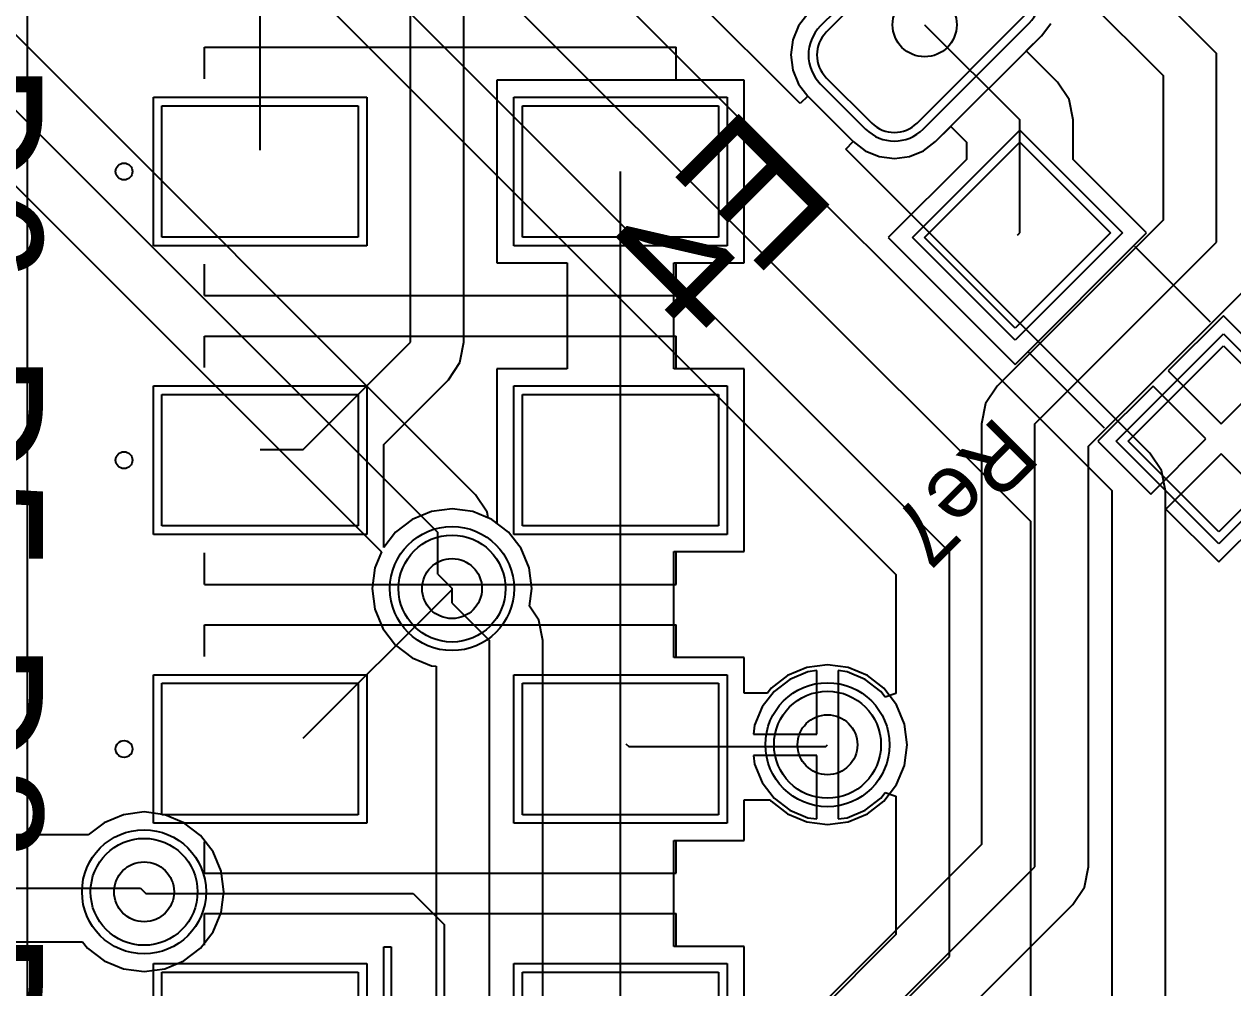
# Model space of a CAD drawing. Header units: millimetres. Extents: x 0 to 2.36, y 0 to 2.36.
# Drawn here: x 1.5 to 2.065, y 1.268 to 1.719 of the extents above; entities that cross this region are included whole.
import ezdxf

# ---------------------------------------------------------------- set-up
doc = ezdxf.new("R2010")
doc.units = ezdxf.units.MM
doc.header["$MEASUREMENT"] = 0
for name, color, linetype in [('BottomLayer', 5, 'Continuous'), ('BottomOverlay', 54, 'Continuous'), ('BottomSolder', 6, 'Continuous'), ('MultiLayer', 9, 'Continuous'), ('PadHoleLayer', 156, 'Continuous'), ('TopLayer', 1, 'Continuous'), ('TopOverlay', 2, 'Continuous'), ('TopPaste', 8, 'Continuous'), ('TopSolder', 216, 'Continuous'), ('ViaHoleLayer', 16, 'Continuous')]:
    doc.layers.add(name, color=color, linetype=linetype)

# ---------------------------------------------------------------- blocks, each defined once
blk = doc.blocks.new('___4_______B_7')
at = {"layer": 'BottomLayer'}
for p, q in [((0.015, 0.05), (-0.015, 0.05)), ((0.115, 0.05), (0.085, 0.05)), ((0.215, 0.05), (0.185, 0.05)), ((0.315, 0.05), (0.285, 0.05)), ((-0.03, 0.035), (-0.03, -0.035)), ((0.03, -0.035), (0.03, 0.035)), ((0.07, 0.035), (0.07, -0.035)), ((0.13, -0.035), (0.13, 0.035)), ((0.17, 0.035), (0.17, -0.035)), ((0.23, -0.035), (0.23, 0.035)), ((0.27, 0.035), (0.27, -0.035)), ((0.33, -0.035), (0.33, 0.035)), ((-0.015, -0.05), (0.015, -0.05)), ((0.085, -0.05), (0.115, -0.05)), ((0.185, -0.05), (0.215, -0.05)), ((0.285, -0.05), (0.315, -0.05))]:
    blk.add_line(p, q, dxfattribs=at)
for centre, start, end in [((-0.015, 0.035), 90, 180), ((0.015, 0.035), 0, 90), ((0.085, 0.035), 90, 180), ((0.115, 0.035), 0, 90), ((0.185, 0.035), 90, 180), ((0.215, 0.035), 0, 90), ((0.285, 0.035), 90, 180), ((0.315, 0.035), 0, 90), ((-0.015, -0.035), 180, 270), ((0.015, -0.035), 270, 0), ((0.085, -0.035), 180, 270), ((0.115, -0.035), 270, 0), ((0.185, -0.035), 180, 270), ((0.215, -0.035), 270, 0), ((0.285, -0.035), 180, 270), ((0.315, -0.035), 270, 0)]:
    blk.add_arc(centre, 0.015, start, end, dxfattribs=at)
at = {"layer": 'BottomSolder'}
for p, q in [((0.015, 0.054), (-0.015, 0.054)), ((0.115, 0.054), (0.085, 0.054)), ((0.215, 0.054), (0.185, 0.054)), ((0.315, 0.054), (0.285, 0.054)), ((-0.034, 0.035), (-0.034, -0.035)), ((0.034, -0.035), (0.034, 0.035)), ((0.066, 0.035), (0.066, -0.035)), ((0.134, -0.035), (0.134, 0.035)), ((0.166, 0.035), (0.166, -0.035)), ((0.234, -0.035), (0.234, 0.035)), ((0.266, 0.035), (0.266, -0.035)), ((0.334, -0.035), (0.334, 0.035)), ((-0.015, -0.054), (0.015, -0.054)), ((0.085, -0.054), (0.115, -0.054)), ((0.185, -0.054), (0.215, -0.054)), ((0.285, -0.054), (0.315, -0.054))]:
    blk.add_line(p, q, dxfattribs=at)
for centre, start, end in [((-0.015, 0.035), 90, 180), ((0.015, 0.035), 0, 90), ((0.085, 0.035), 90, 180), ((0.115, 0.035), 0, 90), ((0.185, 0.035), 90, 180), ((0.215, 0.035), 0, 90), ((0.285, 0.035), 90, 180), ((0.315, 0.035), 0, 90), ((-0.015, -0.035), 180, 270), ((0.015, -0.035), 270, 0), ((0.085, -0.035), 180, 270), ((0.115, -0.035), 270, 0), ((0.185, -0.035), 180, 270), ((0.215, -0.035), 270, 0), ((0.285, -0.035), 180, 270), ((0.315, -0.035), 270, 0)]:
    blk.add_arc(centre, 0.019, start, end, dxfattribs=at)
at = {"layer": 'MultiLayer'}
for p, q in [((0.015, 0.05), (-0.015, 0.05)), ((0.115, 0.05), (0.085, 0.05)), ((0.215, 0.05), (0.185, 0.05)), ((0.315, 0.05), (0.285, 0.05)), ((-0.03, 0.035), (-0.03, -0.035)), ((0.03, -0.035), (0.03, 0.035)), ((0.07, 0.035), (0.07, -0.035)), ((0.13, -0.035), (0.13, 0.035)), ((0.17, 0.035), (0.17, -0.035)), ((0.23, -0.035), (0.23, 0.035)), ((0.27, 0.035), (0.27, -0.035)), ((0.33, -0.035), (0.33, 0.035)), ((-0.015, -0.05), (0.015, -0.05)), ((0.085, -0.05), (0.115, -0.05)), ((0.185, -0.05), (0.215, -0.05)), ((0.285, -0.05), (0.315, -0.05))]:
    blk.add_line(p, q, dxfattribs=at)
for centre, start, end in [((-0.015, 0.035), 90, 180), ((0.015, 0.035), 0, 90), ((0.085, 0.035), 90, 180), ((0.115, 0.035), 0, 90), ((0.185, 0.035), 90, 180), ((0.215, 0.035), 0, 90), ((0.285, 0.035), 90, 180), ((0.315, 0.035), 0, 90), ((-0.015, -0.035), 180, 270), ((0.015, -0.035), 270, 0), ((0.085, -0.035), 180, 270), ((0.115, -0.035), 270, 0), ((0.185, -0.035), 180, 270), ((0.215, -0.035), 270, 0), ((0.285, -0.035), 180, 270), ((0.315, -0.035), 270, 0)]:
    blk.add_arc(centre, 0.015, start, end, dxfattribs=at)
at = {"layer": 'PadHoleLayer'}
for centre in [(0, 0), (0.1, 0), (0.2, 0), (0.3, 0)]:
    blk.add_circle(centre, 0.015, dxfattribs=at)
at = {"layer": 'TopLayer'}
for p, q in [((0.015, 0.05), (-0.015, 0.05)), ((0.115, 0.05), (0.085, 0.05)), ((0.215, 0.05), (0.185, 0.05)), ((0.315, 0.05), (0.285, 0.05)), ((-0.03, 0.035), (-0.03, -0.035)), ((0.03, -0.035), (0.03, 0.035)), ((0.07, 0.035), (0.07, -0.035)), ((0.13, -0.035), (0.13, 0.035)), ((0.17, 0.035), (0.17, -0.035)), ((0.23, -0.035), (0.23, 0.035)), ((0.27, 0.035), (0.27, -0.035)), ((0.33, -0.035), (0.33, 0.035)), ((-0.015, -0.05), (0.015, -0.05)), ((0.085, -0.05), (0.115, -0.05)), ((0.185, -0.05), (0.215, -0.05)), ((0.285, -0.05), (0.315, -0.05))]:
    blk.add_line(p, q, dxfattribs=at)
for centre, start, end in [((-0.015, 0.035), 90, 180), ((0.015, 0.035), 0, 90), ((0.085, 0.035), 90, 180), ((0.115, 0.035), 0, 90), ((0.185, 0.035), 90, 180), ((0.215, 0.035), 0, 90), ((0.285, 0.035), 90, 180), ((0.315, 0.035), 0, 90), ((-0.015, -0.035), 180, 270), ((0.015, -0.035), 270, 0), ((0.085, -0.035), 180, 270), ((0.115, -0.035), 270, 0), ((0.185, -0.035), 180, 270), ((0.215, -0.035), 270, 0), ((0.285, -0.035), 180, 270), ((0.315, -0.035), 270, 0)]:
    blk.add_arc(centre, 0.015, start, end, dxfattribs=at)
at = {"layer": 'TopSolder'}
for p, q in [((0.015, 0.054), (-0.015, 0.054)), ((0.115, 0.054), (0.085, 0.054)), ((0.215, 0.054), (0.185, 0.054)), ((0.315, 0.054), (0.285, 0.054)), ((-0.034, 0.035), (-0.034, -0.035)), ((0.034, -0.035), (0.034, 0.035)), ((0.066, 0.035), (0.066, -0.035)), ((0.134, -0.035), (0.134, 0.035)), ((0.166, 0.035), (0.166, -0.035)), ((0.234, -0.035), (0.234, 0.035)), ((0.266, 0.035), (0.266, -0.035)), ((0.334, -0.035), (0.334, 0.035)), ((-0.015, -0.054), (0.015, -0.054)), ((0.085, -0.054), (0.115, -0.054)), ((0.185, -0.054), (0.215, -0.054)), ((0.285, -0.054), (0.315, -0.054))]:
    blk.add_line(p, q, dxfattribs=at)
for centre, start, end in [((-0.015, 0.035), 90, 180), ((0.015, 0.035), 0, 90), ((0.085, 0.035), 90, 180), ((0.115, 0.035), 0, 90), ((0.185, 0.035), 90, 180), ((0.215, 0.035), 0, 90), ((0.285, 0.035), 90, 180), ((0.315, 0.035), 0, 90), ((-0.015, -0.035), 180, 270), ((0.015, -0.035), 270, 0), ((0.085, -0.035), 180, 270), ((0.115, -0.035), 270, 0), ((0.185, -0.035), 180, 270), ((0.215, -0.035), 270, 0), ((0.285, -0.035), 180, 270), ((0.315, -0.035), 270, 0)]:
    blk.add_arc(centre, 0.019, start, end, dxfattribs=at)
blk = doc.blocks.new('1206_12')
at = {"layer": 'TopLayer'}
for p, q in [((-0.09724, -0.0315), (-0.09724, 0.0315)), ((-0.09724, 0.0315), (-0.0374, 0.0315)), ((-0.0374, 0.0315), (-0.0374, -0.0315)), ((0.0374, -0.0315), (0.0374, 0.0315)), ((0.0374, 0.0315), (0.09724, 0.0315)), ((0.09724, 0.0315), (0.09724, -0.0315)), ((-0.0374, -0.0315), (-0.09724, -0.0315)), ((0.09724, -0.0315), (0.0374, -0.0315))]:
    blk.add_line(p, q, dxfattribs=at)
at = {"layer": 'TopOverlay'}
for p, q in [((-0.025, 0.035), (0.025, 0.035)), ((-0.025, -0.035), (0.025, -0.035))]:
    blk.add_line(p, q, dxfattribs=at)
at = {"layer": 'TopPaste'}
for p, q in [((-0.09724, -0.0315), (-0.09724, 0.0315)), ((-0.09724, 0.0315), (-0.0374, 0.0315)), ((-0.0374, 0.0315), (-0.0374, -0.0315)), ((0.0374, -0.0315), (0.0374, 0.0315)), ((0.0374, 0.0315), (0.09724, 0.0315)), ((0.09724, 0.0315), (0.09724, -0.0315)), ((-0.0374, -0.0315), (-0.09724, -0.0315)), ((0.09724, -0.0315), (0.0374, -0.0315))]:
    blk.add_line(p, q, dxfattribs=at)
at = {"layer": 'TopSolder'}
for p, q in [((-0.10124, -0.0355), (-0.10124, 0.0355)), ((-0.10124, 0.0355), (-0.0334, 0.0355)), ((-0.0334, 0.0355), (-0.0334, -0.0355)), ((0.0334, -0.0355), (0.0334, 0.0355)), ((0.0334, 0.0355), (0.10124, 0.0355)), ((0.10124, 0.0355), (0.10124, -0.0355)), ((-0.0334, -0.0355), (-0.10124, -0.0355)), ((0.10124, -0.0355), (0.0334, -0.0355))]:
    blk.add_line(p, q, dxfattribs=at)
blk = doc.blocks.new('1N4007_29')
at = {"layer": 'TopLayer'}
for p, q in [((-0.03071, 0.03839), (-0.03071, 0.13012)), ((-0.03071, 0.13012), (0.03071, 0.13012)), ((0.03071, 0.13012), (0.03071, 0.03839)), ((0.03071, 0.03839), (-0.03071, 0.03839)), ((-0.03071, -0.13012), (-0.03071, -0.03839)), ((-0.03071, -0.03839), (0.03071, -0.03839)), ((0.03071, -0.03839), (0.03071, -0.13012)), ((0.03071, -0.13012), (-0.03071, -0.13012))]:
    blk.add_line(p, q, dxfattribs=at)
at = {"layer": 'TopOverlay'}
for p, q in [((-0.05807, -0.11024), (-0.05807, 0.11024)), ((-0.04331, 0.11024), (-0.05807, 0.11024)), ((0.05807, 0.11024), (0.04331, 0.11024)), ((0.05807, -0.11024), (0.05807, 0.11024)), ((-0.04331, -0.11024), (-0.05807, -0.11024)), ((0.05807, -0.11024), (0.04331, -0.11024))]:
    blk.add_line(p, q, dxfattribs=at)
blk.add_circle((0, -0.14783), 0.00394, dxfattribs=at)
at = {"layer": 'TopPaste'}
for p, q in [((-0.03071, 0.03839), (-0.03071, 0.13012)), ((-0.03071, 0.13012), (0.03071, 0.13012)), ((0.03071, 0.13012), (0.03071, 0.03839)), ((0.03071, 0.03839), (-0.03071, 0.03839)), ((-0.03071, -0.13012), (-0.03071, -0.03839)), ((-0.03071, -0.03839), (0.03071, -0.03839)), ((0.03071, -0.03839), (0.03071, -0.13012)), ((0.03071, -0.13012), (-0.03071, -0.13012))]:
    blk.add_line(p, q, dxfattribs=at)
at = {"layer": 'TopSolder'}
for p, q in [((-0.03471, 0.03439), (-0.03471, 0.13412)), ((-0.03471, 0.13412), (0.03471, 0.13412)), ((0.03471, 0.13412), (0.03471, 0.03439)), ((0.03471, 0.03439), (-0.03471, 0.03439)), ((-0.03471, -0.13412), (-0.03471, -0.03439)), ((-0.03471, -0.03439), (0.03471, -0.03439)), ((0.03471, -0.03439), (0.03471, -0.13412)), ((0.03471, -0.13412), (-0.03471, -0.13412))]:
    blk.add_line(p, q, dxfattribs=at)
blk = doc.blocks.new('1N4007_30')
at = {"layer": 'TopLayer'}
for p, q in [((-0.03071, 0.03839), (-0.03071, 0.13012)), ((-0.03071, 0.13012), (0.03071, 0.13012)), ((0.03071, 0.13012), (0.03071, 0.03839)), ((0.03071, 0.03839), (-0.03071, 0.03839)), ((-0.03071, -0.13012), (-0.03071, -0.03839)), ((-0.03071, -0.03839), (0.03071, -0.03839)), ((0.03071, -0.03839), (0.03071, -0.13012)), ((0.03071, -0.13012), (-0.03071, -0.13012))]:
    blk.add_line(p, q, dxfattribs=at)
at = {"layer": 'TopOverlay'}
for p, q in [((-0.04331, 0.11024), (-0.05807, 0.11024)), ((-0.05807, -0.11024), (-0.05807, 0.11024)), ((0.05807, 0.11024), (0.04331, 0.11024)), ((0.05807, -0.11024), (0.05807, 0.11024)), ((-0.04331, -0.11024), (-0.05807, -0.11024)), ((0.05807, -0.11024), (0.04331, -0.11024))]:
    blk.add_line(p, q, dxfattribs=at)
blk.add_circle((0, -0.14783), 0.00394, dxfattribs=at)
at = {"layer": 'TopPaste'}
for p, q in [((-0.03071, 0.03839), (-0.03071, 0.13012)), ((-0.03071, 0.13012), (0.03071, 0.13012)), ((0.03071, 0.13012), (0.03071, 0.03839)), ((0.03071, 0.03839), (-0.03071, 0.03839)), ((-0.03071, -0.13012), (-0.03071, -0.03839)), ((-0.03071, -0.03839), (0.03071, -0.03839)), ((0.03071, -0.03839), (0.03071, -0.13012)), ((0.03071, -0.13012), (-0.03071, -0.13012))]:
    blk.add_line(p, q, dxfattribs=at)
at = {"layer": 'TopSolder'}
for p, q in [((-0.03471, 0.03439), (-0.03471, 0.13412)), ((-0.03471, 0.13412), (0.03471, 0.13412)), ((0.03471, 0.13412), (0.03471, 0.03439)), ((0.03471, 0.03439), (-0.03471, 0.03439)), ((-0.03471, -0.13412), (-0.03471, -0.03439)), ((-0.03471, -0.03439), (0.03471, -0.03439)), ((0.03471, -0.03439), (0.03471, -0.13412)), ((0.03471, -0.13412), (-0.03471, -0.13412))]:
    blk.add_line(p, q, dxfattribs=at)
blk = doc.blocks.new('1N4007_31')
at = {"layer": 'TopLayer'}
for p, q in [((-0.03071, 0.03839), (-0.03071, 0.13012)), ((-0.03071, 0.13012), (0.03071, 0.13012)), ((0.03071, 0.13012), (0.03071, 0.03839)), ((0.03071, 0.03839), (-0.03071, 0.03839)), ((-0.03071, -0.13012), (-0.03071, -0.03839)), ((-0.03071, -0.03839), (0.03071, -0.03839)), ((0.03071, -0.03839), (0.03071, -0.13012)), ((0.03071, -0.13012), (-0.03071, -0.13012))]:
    blk.add_line(p, q, dxfattribs=at)
at = {"layer": 'TopOverlay'}
for p, q in [((-0.04331, 0.11024), (-0.05807, 0.11024)), ((-0.05807, -0.11024), (-0.05807, 0.11024)), ((0.05807, 0.11024), (0.04331, 0.11024)), ((0.05807, -0.11024), (0.05807, 0.11024)), ((-0.04331, -0.11024), (-0.05807, -0.11024)), ((0.05807, -0.11024), (0.04331, -0.11024))]:
    blk.add_line(p, q, dxfattribs=at)
blk.add_circle((0, -0.14783), 0.00394, dxfattribs=at)
at = {"layer": 'TopPaste'}
for p, q in [((-0.03071, 0.03839), (-0.03071, 0.13012)), ((-0.03071, 0.13012), (0.03071, 0.13012)), ((0.03071, 0.13012), (0.03071, 0.03839)), ((0.03071, 0.03839), (-0.03071, 0.03839)), ((-0.03071, -0.13012), (-0.03071, -0.03839)), ((-0.03071, -0.03839), (0.03071, -0.03839)), ((0.03071, -0.03839), (0.03071, -0.13012)), ((0.03071, -0.13012), (-0.03071, -0.13012))]:
    blk.add_line(p, q, dxfattribs=at)
at = {"layer": 'TopSolder'}
for p, q in [((-0.03471, 0.03439), (-0.03471, 0.13412)), ((-0.03471, 0.13412), (0.03471, 0.13412)), ((0.03471, 0.13412), (0.03471, 0.03439)), ((0.03471, 0.03439), (-0.03471, 0.03439)), ((-0.03471, -0.13412), (-0.03471, -0.03439)), ((-0.03471, -0.03439), (0.03471, -0.03439)), ((0.03471, -0.03439), (0.03471, -0.13412)), ((0.03471, -0.13412), (-0.03471, -0.13412))]:
    blk.add_line(p, q, dxfattribs=at)
blk = doc.blocks.new('1N4007_32')
at = {"layer": 'TopLayer'}
for p, q in [((-0.03071, 0.03839), (-0.03071, 0.13012)), ((-0.03071, 0.13012), (0.03071, 0.13012)), ((0.03071, 0.13012), (0.03071, 0.03839)), ((0.03071, 0.03839), (-0.03071, 0.03839)), ((-0.03071, -0.13012), (-0.03071, -0.03839)), ((-0.03071, -0.03839), (0.03071, -0.03839)), ((0.03071, -0.03839), (0.03071, -0.13012)), ((0.03071, -0.13012), (-0.03071, -0.13012))]:
    blk.add_line(p, q, dxfattribs=at)
at = {"layer": 'TopOverlay'}
for p, q in [((-0.05807, -0.11024), (-0.05807, 0.11024)), ((-0.04331, 0.11024), (-0.05807, 0.11024)), ((0.05807, 0.11024), (0.04331, 0.11024)), ((0.05807, -0.11024), (0.05807, 0.11024)), ((-0.04331, -0.11024), (-0.05807, -0.11024)), ((0.05807, -0.11024), (0.04331, -0.11024))]:
    blk.add_line(p, q, dxfattribs=at)
blk.add_circle((0, -0.14783), 0.00394, dxfattribs=at)
at = {"layer": 'TopPaste'}
for p, q in [((-0.03071, 0.03839), (-0.03071, 0.13012)), ((-0.03071, 0.13012), (0.03071, 0.13012)), ((0.03071, 0.13012), (0.03071, 0.03839)), ((0.03071, 0.03839), (-0.03071, 0.03839)), ((-0.03071, -0.13012), (-0.03071, -0.03839)), ((-0.03071, -0.03839), (0.03071, -0.03839)), ((0.03071, -0.03839), (0.03071, -0.13012)), ((0.03071, -0.13012), (-0.03071, -0.13012))]:
    blk.add_line(p, q, dxfattribs=at)
at = {"layer": 'TopSolder'}
for p, q in [((-0.03471, 0.03439), (-0.03471, 0.13412)), ((-0.03471, 0.13412), (0.03471, 0.13412)), ((0.03471, 0.13412), (0.03471, 0.03439)), ((0.03471, 0.03439), (-0.03471, 0.03439)), ((-0.03471, -0.13412), (-0.03471, -0.03439)), ((-0.03471, -0.03439), (0.03471, -0.03439)), ((0.03471, -0.03439), (0.03471, -0.13412)), ((0.03471, -0.13412), (-0.03471, -0.13412))]:
    blk.add_line(p, q, dxfattribs=at)

msp = doc.modelspace()

# ---------------------------------------------------------------- linework, layer by layer
at = {"layer": 'BottomLayer'}
for p, q in [((1.454, 1.95099), (1.933, 1.47199)), ((1.43634, 1.93332), (1.90802, 1.46164)), ((1.63443, 1.8752), (2.009, 1.50064)), ((1.86324, 1.68172), (1.67243, 1.87253)), ((1.59743, 1.85988), (1.971, 1.48631)), ((1.375, 1.8), (1.6938, 1.4812)), ((1.71147, 1.49886), (1.41209, 1.79824)), ((1.37676, 1.76291), (1.66755, 1.47213)), ((1.86681, 1.72369), (1.86248, 1.71805)), ((1.86248, 1.71805), (1.85976, 1.71148)), ((1.97603, 1.71346), (1.98036, 1.7191)), ((1.92654, 1.66397), (1.97603, 1.71346)), ((1.85976, 1.71148), (1.85883, 1.70444)), ((1.85883, 1.70444), (1.85976, 1.69739)), ((1.85976, 1.69739), (1.86248, 1.69082)), ((1.86248, 1.69082), (1.86681, 1.68518)), ((1.86681, 1.68518), (1.86324, 1.68172)), ((1.88457, 1.6604), (1.88802, 1.66397)), ((1.88802, 1.66397), (1.89366, 1.65964)), ((1.9209, 1.65964), (1.92654, 1.66397)), ((2.02666, 1.5183), (1.88457, 1.6604)), ((1.89366, 1.65964), (1.90023, 1.65692)), ((1.90023, 1.65692), (1.90728, 1.65599)), ((1.90728, 1.65599), (1.91433, 1.65692)), ((1.91433, 1.65692), (1.9209, 1.65964)), ((2.03208, 1.5102), (2.02666, 1.5183)), ((2.03398, 1.50064), (2.03208, 1.5102)), ((1.71688, 1.49076), (1.71147, 1.49886)), ((2.009, 1.22409), (2.009, 1.50064)), ((2.03398, 1.22409), (2.03398, 1.50064)), ((1.71742, 1.48804), (1.71688, 1.49076)), ((1.71916, 1.48732), (1.71742, 1.48804)), ((1.72689, 1.48139), (1.71916, 1.48732)), ((1.971, 1.23842), (1.971, 1.48631)), ((1.6938, 1.4617), (1.6938, 1.4812)), ((1.73282, 1.47366), (1.72689, 1.48139)), ((1.66755, 1.47213), (1.66445, 1.46466)), ((1.73655, 1.46466), (1.73282, 1.47366)), ((1.933, 1.283), (1.933, 1.47199)), ((1.66445, 1.46466), (1.66318, 1.455)), ((1.73782, 1.455), (1.73655, 1.46466)), ((1.6938, 1.4617), (1.7005, 1.455)), ((1.90802, 1.46164), (1.90802, 1.40598)), ((1.66318, 1.455), (1.66445, 1.44534)), ((1.7005, 1.44823), (1.7005, 1.455)), ((1.73674, 1.44679), (1.73782, 1.455)), ((1.7005, 1.44823), (1.718, 1.43073)), ((1.74108, 1.44029), (1.73674, 1.44679)), ((1.66445, 1.44534), (1.66818, 1.43634)), ((1.66818, 1.43634), (1.67411, 1.42861)), ((1.74298, 1.43073), (1.74108, 1.44029)), ((1.718, 1.142), (1.718, 1.43073)), ((1.74298, 1.142), (1.74298, 1.43073)), ((1.67411, 1.42861), (1.68184, 1.42268)), ((1.68184, 1.42268), (1.69084, 1.41895)), ((1.69084, 1.41895), (1.69302, 1.41866)), ((1.69302, 1.41866), (1.69302, 1.15235)), ((1.85835, 1.41257), (1.85104, 1.40696)), ((1.86686, 1.4161), (1.85835, 1.41257)), ((1.871, 1.41664), (1.86686, 1.4161)), ((1.871, 1.387), (1.871, 1.41664)), ((1.88514, 1.4161), (1.881, 1.41664)), ((1.881, 1.41664), (1.881, 1.382)), ((1.89365, 1.41257), (1.88514, 1.4161)), ((1.90096, 1.40696), (1.89365, 1.41257)), ((1.85104, 1.40696), (1.84543, 1.39965)), ((1.90302, 1.40428), (1.90096, 1.40696)), ((1.90802, 1.40598), (1.90302, 1.40428)), ((1.84543, 1.39965), (1.8419, 1.39114)), ((1.8419, 1.39114), (1.84136, 1.387)), ((1.84136, 1.387), (1.871, 1.387)), ((1.881, 1.382), (1.881, 1.34736)), ((1.871, 1.377), (1.84136, 1.377)), ((1.84136, 1.377), (1.8419, 1.37286)), ((1.871, 1.34736), (1.871, 1.377)), ((1.8419, 1.37286), (1.84543, 1.36435)), ((1.84543, 1.36435), (1.85104, 1.35704)), ((1.85104, 1.35704), (1.85835, 1.35143)), ((1.89365, 1.35143), (1.90096, 1.35704)), ((1.90096, 1.35704), (1.90302, 1.35972)), ((1.90302, 1.35972), (1.90802, 1.35802)), ((1.90802, 1.35802), (1.90802, 1.29335)), ((1.55654, 1.35056), (1.54688, 1.34929)), ((1.56619, 1.34929), (1.55654, 1.35056)), ((1.85835, 1.35143), (1.86686, 1.3479)), ((1.88514, 1.3479), (1.89365, 1.35143)), ((1.53788, 1.34556), (1.53044, 1.33986)), ((1.54688, 1.34929), (1.53788, 1.34556)), ((1.57519, 1.34556), (1.56619, 1.34929)), ((1.58292, 1.33963), (1.57519, 1.34556)), ((1.86686, 1.3479), (1.871, 1.34736)), ((1.881, 1.34736), (1.88514, 1.3479)), ((1.53044, 1.33986), (1.31224, 1.33986)), ((1.58885, 1.3319), (1.58292, 1.33963)), ((1.59258, 1.3229), (1.58885, 1.3319)), ((1.59385, 1.31324), (1.59258, 1.3229)), ((1.08506, 1.31488), (1.5549, 1.31488)), ((1.5549, 1.31488), (1.55654, 1.31324)), ((1.59258, 1.30359), (1.59385, 1.31324)), ((1.58885, 1.29459), (1.59258, 1.30359)), ((1.58292, 1.28686), (1.58885, 1.29459)), ((1.37209, 1.2899), (1.52781, 1.2899)), ((1.52781, 1.2899), (1.53015, 1.28686)), ((1.90802, 1.29335), (1.74567, 1.131)), ((1.53015, 1.28686), (1.53788, 1.28093)), ((1.535, 0.885), (1.933, 1.283)), ((1.57519, 1.28093), (1.58292, 1.28686)), ((1.53788, 1.28093), (1.54688, 1.2772)), ((1.54688, 1.2772), (1.55654, 1.27593)), ((1.55654, 1.27593), (1.56619, 1.2772)), ((1.56619, 1.2772), (1.57519, 1.28093))]:
    msp.add_line(p, q, dxfattribs=at)
for centre in [(1.7005, 1.455), (1.876, 1.382), (1.55654, 1.31324)]:
    msp.add_circle(centre, 0.025, dxfattribs=at)
at = {"layer": 'BottomSolder'}
for centre in [(1.7005, 1.455), (1.876, 1.382), (1.55654, 1.31324)]:
    msp.add_circle(centre, 0.029, dxfattribs=at)
at = {"layer": 'TopLayer'}
for p, q in [((1.9019, 1.8611), (2.05788, 1.70512)), ((1.50204, 1.245), (1.50204, 1.77296)), ((1.61075, 1.66), (1.61075, 1.7489)), ((1.97715, 1.75053), (2.0329, 1.69477)), ((1.68111, 1.57021), (1.68111, 1.73086)), ((1.70609, 1.57021), (1.70609, 1.73086)), ((1.86681, 1.72369), (1.86248, 1.71805)), ((1.86248, 1.71805), (1.85976, 1.71148)), ((1.92142, 1.71858), (1.9659, 1.6741)), ((1.92142, 1.71858), (1.92142, 1.71858)), ((1.97603, 1.71346), (1.98036, 1.7191)), ((1.96895, 1.70638), (1.97603, 1.71346)), ((1.85976, 1.71148), (1.85883, 1.70444)), ((1.98357, 1.69176), (1.96895, 1.70638)), ((1.85883, 1.70444), (1.85976, 1.69739)), ((2.05788, 1.61688), (2.05788, 1.70512)), ((1.85976, 1.69739), (1.86248, 1.69082)), ((1.83712, 1.69271), (1.72139, 1.69271)), ((1.72139, 1.69271), (1.72139, 1.60729)), ((1.83712, 1.60729), (1.83712, 1.69271)), ((1.86248, 1.69082), (1.86681, 1.68518)), ((1.98898, 1.68365), (1.98357, 1.69176)), ((2.0329, 1.69477), (2.0329, 1.62723)), ((1.86681, 1.68518), (1.88802, 1.66397)), ((1.99088, 1.6741), (1.98898, 1.68365)), ((1.9659, 1.62132), (1.9659, 1.6741)), ((1.99088, 1.65563), (1.99088, 1.6741)), ((1.92654, 1.66397), (1.93362, 1.67105)), ((1.93362, 1.67105), (1.94092, 1.66375)), ((1.88802, 1.66397), (1.89366, 1.65964)), ((1.9209, 1.65964), (1.92654, 1.66397)), ((1.94092, 1.66375), (1.94092, 1.65563)), ((1.89366, 1.65964), (1.90023, 1.65692)), ((1.90023, 1.65692), (1.90728, 1.65599)), ((1.94092, 1.65563), (1.90439, 1.6191)), ((1.90728, 1.65599), (1.91433, 1.65692)), ((1.91433, 1.65692), (1.9209, 1.65964)), ((2.02519, 1.62132), (1.99088, 1.65563)), ((1.77925, 1.515), (1.77925, 1.65)), ((2.0329, 1.62723), (1.95534, 1.54966)), ((1.90439, 1.6191), (1.96368, 1.55981)), ((1.96368, 1.55981), (2.02519, 1.62132)), ((1.96479, 1.62021), (1.9659, 1.62132)), ((1.973, 1.532), (2.05788, 1.61688)), ((1.72139, 1.60729), (1.75427, 1.60729)), ((1.75427, 1.60729), (1.75427, 1.55771)), ((1.80423, 1.55771), (1.80423, 1.60729)), ((1.80423, 1.60729), (1.83712, 1.60729)), ((1.99798, 1.52165), (2.07554, 1.59921)), ((2.06111, 1.58257), (2.03531, 1.55676)), ((2.08581, 1.55788), (2.06111, 1.58257)), ((1.63091, 1.52), (1.68111, 1.57021)), ((1.70451, 1.56224), (1.70609, 1.57021)), ((1.69878, 1.55255), (1.70419, 1.56065)), ((1.70419, 1.56065), (1.70451, 1.56224)), ((1.75427, 1.55771), (1.72139, 1.55771)), ((1.72139, 1.55771), (1.72139, 1.48561)), ((1.83712, 1.55771), (1.80423, 1.55771)), ((1.83712, 1.47229), (1.83712, 1.55771)), ((2.03531, 1.55676), (2.06, 1.53207)), ((2.06, 1.53207), (2.08581, 1.55788)), ((1.66861, 1.52238), (1.69878, 1.55255)), ((1.95534, 1.54966), (1.94992, 1.54156)), ((2.02824, 1.54969), (2.00243, 1.52389)), ((2.05293, 1.525), (2.02824, 1.54969)), ((1.94992, 1.54156), (1.94802, 1.532)), ((1.94802, 1.532), (1.94802, 1.33535)), ((1.973, 1.325), (1.973, 1.532)), ((1.61075, 1.52), (1.63091, 1.52)), ((1.66861, 1.47422), (1.66861, 1.52238)), ((1.99798, 1.325), (1.99798, 1.52165)), ((2.00243, 1.52389), (2.02712, 1.49919)), ((2.02712, 1.49919), (2.05293, 1.525)), ((1.77925, 1.38), (1.77925, 1.515)), ((2.06, 1.51793), (2.03419, 1.49212)), ((2.08469, 1.49324), (2.06, 1.51793)), ((1.7005, 1.49232), (1.69084, 1.49105)), ((1.71016, 1.49105), (1.7005, 1.49232)), ((2.03419, 1.49212), (2.05889, 1.46743)), ((2.05889, 1.46743), (2.08469, 1.49324)), ((1.68184, 1.48732), (1.67411, 1.48139)), ((1.69084, 1.49105), (1.68184, 1.48732)), ((1.71916, 1.48732), (1.71016, 1.49105)), ((1.72139, 1.48561), (1.71916, 1.48732)), ((1.67411, 1.48139), (1.66861, 1.47422)), ((1.80423, 1.42271), (1.80423, 1.47229)), ((1.80423, 1.47229), (1.83712, 1.47229)), ((1.63091, 1.385), (1.7005, 1.45459)), ((1.7005, 1.45459), (1.7005, 1.455)), ((1.83712, 1.42271), (1.80423, 1.42271)), ((1.83712, 1.40614), (1.83712, 1.42271)), ((1.876, 1.41932), (1.86634, 1.41805)), ((1.88566, 1.41805), (1.876, 1.41932)), ((1.85734, 1.41432), (1.84961, 1.40839)), ((1.86634, 1.41805), (1.85734, 1.41432)), ((1.89466, 1.41432), (1.88566, 1.41805)), ((1.90239, 1.40839), (1.89466, 1.41432)), ((1.84961, 1.40839), (1.84789, 1.40614)), ((1.90832, 1.40066), (1.90239, 1.40839)), ((1.84789, 1.40614), (1.83712, 1.40614)), ((1.91205, 1.39166), (1.90832, 1.40066)), ((1.91332, 1.382), (1.91205, 1.39166)), ((1.77925, 1.245), (1.77925, 1.38)), ((1.78175, 1.3825), (1.78309, 1.38116)), ((1.78309, 1.38116), (1.87516, 1.38116)), ((1.87516, 1.38116), (1.876, 1.382)), ((1.91205, 1.37234), (1.91332, 1.382)), ((1.90832, 1.36334), (1.91205, 1.37234)), ((1.90239, 1.35561), (1.90832, 1.36334)), ((1.83712, 1.33729), (1.83712, 1.35618)), ((1.83712, 1.35618), (1.84918, 1.35618)), ((1.84918, 1.35618), (1.84961, 1.35561)), ((1.84961, 1.35561), (1.85734, 1.34968)), ((1.89466, 1.34968), (1.90239, 1.35561)), ((1.85734, 1.34968), (1.86634, 1.34595)), ((1.86634, 1.34595), (1.876, 1.34468)), ((1.876, 1.34468), (1.88566, 1.34595)), ((1.88566, 1.34595), (1.89466, 1.34968)), ((1.80423, 1.28771), (1.80423, 1.33729)), ((1.80423, 1.33729), (1.83712, 1.33729)), ((1.94802, 1.33535), (1.83712, 1.22445)), ((1.83779, 1.18979), (1.973, 1.325)), ((1.99608, 1.31544), (1.99798, 1.325)), ((1.55654, 1.31324), (1.55734, 1.31244)), ((1.55734, 1.31244), (1.68236, 1.31244)), ((1.68236, 1.31244), (1.697, 1.2978)), ((1.99066, 1.30734), (1.99608, 1.31544)), ((1.85545, 1.17213), (1.99066, 1.30734)), ((1.697, 1.20444), (1.697, 1.2978)), ((1.66861, 1.20229), (1.66861, 1.28746)), ((1.66861, 1.28746), (1.67201, 1.28746)), ((1.67201, 1.28746), (1.67202, 1.28745)), ((1.67202, 1.28745), (1.67202, 1.20444)), ((1.83712, 1.28771), (1.80423, 1.28771)), ((1.83712, 1.22445), (1.83712, 1.28771))]:
    msp.add_line(p, q, dxfattribs=at)
for centre in [(1.7005, 1.455), (1.876, 1.382), (1.55654, 1.31324)]:
    msp.add_circle(centre, 0.025, dxfattribs=at)
at = {"layer": 'TopSolder'}
for centre in [(1.7005, 1.455), (1.876, 1.382), (1.55654, 1.31324)]:
    msp.add_circle(centre, 0.029, dxfattribs=at)
at = {"layer": 'ViaHoleLayer'}
for centre in [(1.7005, 1.455), (1.876, 1.382), (1.55654, 1.31324)]:
    msp.add_circle(centre, 0.014, dxfattribs=at)

# ---------------------------------------------------------------- block references
for name, p, rotation in [('___4_______B_7', (1.92142, 1.71858), 135), ('1N4007_31', (1.695, 1.65), 270), ('1206_12', (2.0124, 1.5726), 315), ('1N4007_32', (1.695, 1.515), 270), ('1N4007_29', (1.695, 1.38), 270), ('1N4007_30', (1.695, 1.245), 270)]:
    msp.add_blockref(name, p, dxfattribs=dict(rotation=rotation))

# ---------------------------------------------------------------- texts
at = {"layer": 'BottomOverlay', "text_generation_flag": 2}
msp.add_text('E4', height=0.06, rotation=45, dxfattribs=at).set_placement((1.88155, 1.63914))
at = {"layer": 'TopOverlay'}
for s, height, rotation, p in [('D6', 0.06, 270, (1.44901, 1.70098)), ('D5', 0.06, 270, (1.44926, 1.56498)), ('Re7', 0.03, 225, (1.95507, 1.53648)), ('D8', 0.06, 270, (1.44926, 1.42998)), ('D7', 0.06, 270, (1.44926, 1.29498))]:
    msp.add_text(s, height=height, rotation=rotation, dxfattribs=at).set_placement(p)

doc.saveas('drawing.dxf')
